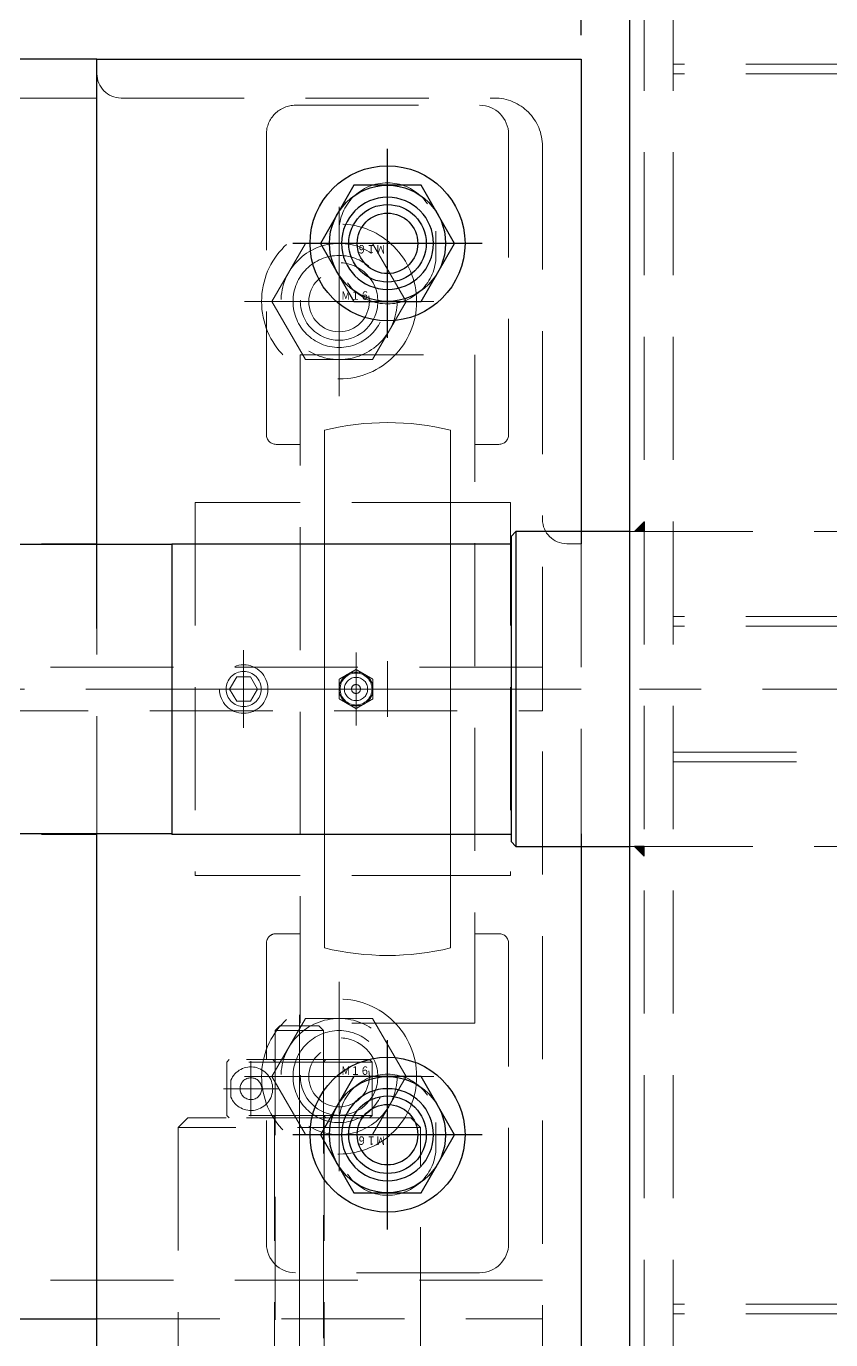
# Model space of a CAD drawing. Header units: millimetres. Extents: x -8731 to 85711, y -14522 to 31379.
# Drawn here: x -4747.7 to -4581.6, y 2870.1 to 3141.2 of the extents above; entities that cross this region are included whole.
import ezdxf

# ---------------------------------------------------------------- set-up
doc = ezdxf.new("R2010")
doc.units = ezdxf.units.MM
doc.header["$LTSCALE"] = 4
doc.header["$PDMODE"] = 99
doc.header["$PDSIZE"] = 1
doc.linetypes.add('CENTER2', pattern=[28.575, 19.05, -3.175, 3.175, -3.175])
doc.linetypes.add('HIDDEN', pattern=[9.525, 6.35, -3.175])
for name, color, linetype, lineweight in [('04_HIDDEN', 2, 'HIDDEN', 13), ('05_CENTER', 4, 'CENTER2', 13), ('08_DIM', 3, 'Continuous', 13)]:
    doc.layers.add(name, color=color, linetype=linetype, lineweight=lineweight)
doc.layers.add('10_DRAFT', color=8, linetype='Continuous', lineweight=0, plot=False)
doc.styles.add('KANJI0', font='txt.shx', dxfattribs={"width": 0.9, "height": 30, "bigfont": 'bigfont'})
doc.styles.add('KSS_TXT', font='txt.shx', dxfattribs={"bigfont": 'extfont2.shx'})
doc.dimstyles.new('KSS_DIM', dxfattribs={"dimscale": 3, "dimtxt": 3, "dimasz": 2.5, "dimexe": 1.25, "dimexo": 0.625, "dimtad": 1, "dimdsep": 46, "dimtxsty": 'KSS_TXT', "dimblk": 'OPEN30', "dimcen": 0, "dimazin": 2, "dimtfac": 0.75, "dimtmove": 0, "dimatfit": 3, "dimldrblk": 'OPEN30', "dimfxl": 1, "dimtolj": 1, "dimarcsym": 0})

# ---------------------------------------------------------------- blocks, each defined once
blk = doc.blocks.new('A$C701D6F41_1_1_1')
at = {"color": 0}
for p, q in [((25, 24), (-23.5, 24)), ((25, 6), (-23.5, 6))]:
    blk.add_line(p, q, dxfattribs=at)
blk.add_lwpolyline([(25, 6), (25, 24), (24, 25), (-23.5, 25), (-23.5, 5), (24, 5)], close=True, dxfattribs=at)
for major_axis, ratio in [((0, 5), 0.916536), ((0, 4), 0.906285)]:
    blk.add_ellipse((12.5, 15), major_axis=major_axis, ratio=ratio)
blk.add_ellipse((7.5, 15), major_axis=(0, 5), ratio=0.916536, start_param=5.978479, end_param=6.191994)
at = {"layer": '04_HIDDEN'}
for p, q in [((-15, 5), (-15, 25)), ((15, 5), (15, 25)), ((-23.5, 20), (-15, 20)), ((-23.5, 19), (-15, 19)), ((12.5, 20), (7.5, 20)), ((7.5, 19), (12.5, 19)), ((-23.5, 11), (-15, 11)), ((7.5, 11), (12.5, 11)), ((-23.5, 10), (-15, 10)), ((12.5, 10), (7.5, 10))]:
    blk.add_line(p, q, dxfattribs=at)
for major_axis, ratio, start_param, end_param in [((0, 5), 0.916536, 6.283185, 9.424828), ((0, 4), 0.906285, 0, 3.141648)]:
    blk.add_ellipse((7.5, 15), major_axis=major_axis, ratio=ratio, start_param=start_param, end_param=end_param, dxfattribs=at)
at = {"layer": '05_CENTER'}
for p, q in [((7.5, 7.39), (7.5, 22.61)), ((12.5, 7.39), (12.5, 22.61)), ((-26.41, 15), (-11.56, 15)), ((20.11, 15), (-0.6, 15))]:
    blk.add_line(p, q, dxfattribs=at)
at = {"layer": '10_DRAFT'}
blk.add_line((0, 5), (0, 25), dxfattribs=at)
blk = doc.blocks.new('M10Nu_1_1_1')
at = {"color": 0}
for p, q in [((-9.8, 0), (-9.8, 6.69)), ((-7.35, 8), (7.35, 8)), ((-4.9, 0), (-4.9, 6.69)), ((4.9, 6.69), (4.9, 0)), ((9.8, 6.69), (9.8, 0)), ((-9.8, 0), (9.8, 0))]:
    blk.add_line(p, q, dxfattribs=at)
at = {"color": 0, "linetype": 'CENTER2'}
blk.add_line((0, 8), (0, 0), dxfattribs=at)
at = {"color": 0}
for centre, radius, start, end in [((-7.35, 5.06), 2.94, 33.626, 146.374), ((0, -1.8), 9.8, 60, 120), ((7.35, 5.06), 2.94, 33.626, 146.374)]:
    blk.add_arc(centre, radius, start, end, dxfattribs=at)
at = {"layer": '10_DRAFT', "style": 'KANJI0', "width": 0.82}
blk.add_text('Ｍ１０', height=1.25, dxfattribs=at).set_placement((0.26, 0.12))
blk = doc.blocks.new('A$C20721D5E_1_1_1')
at = {"color": 0}
blk.add_line((-174, 5), (-174, -5), dxfattribs=at)
at = {"color": 0, "linetype": 'HIDDEN'}
for p, q in [((-20, -5), (-20, 5)), ((0, 4.19), (-20, 4.19)), ((0, -4.19), (-20, -4.19))]:
    blk.add_line(p, q, dxfattribs=at)
at = {"color": 0}
blk.add_lwpolyline([(0, -5), (-174, -5), (-175, -4), (-175, 4), (-174, 5), (0, 5)], close=True, dxfattribs=at)
at = {"layer": '05_CENTER'}
blk.add_line((-177.27, 0), (2.62, 0), dxfattribs=at)
blk = doc.blocks.new('A$C21C31411_1_1_1')
at = {"color": 0}
for p, q in [((-48, 25), (-48, -25)), ((-2, 25), (-2, -25))]:
    blk.add_line(p, q, dxfattribs=at)
blk.add_lwpolyline([(-48, -25), (-2, -25), (0, -23), (0, 23), (-2, 25), (-48, 25), (-50, 23), (-50, -23)], close=True, dxfattribs=at)
at = {"layer": '04_HIDDEN'}
for p, q in [((-50, 5.1), (0, 5.1)), ((-50, -5.1), (0, -5.1))]:
    blk.add_line(p, q, dxfattribs=at)
at = {"layer": '10_DRAFT'}
blk.add_line((-50, 0), (0, 0), dxfattribs=at)
blk = doc.blocks.new('SCS10-12a_1_1_1')
at = {"color": 0}
for p, q in [((0, 14.5), (0.5, 15)), ((0, 14.5), (0, -14.5)), ((0.5, 15), (0.5, -15)), ((0.5, 15), (11.5, 15)), ((11.5, 15), (11.5, -15)), ((11.5, 15), (12, 14.5)), ((12, 14.5), (12, -14.5)), ((0, -14.5), (0.5, -15)), ((0.5, -15), (11.5, -15)), ((4.24, -14.14), (7.76, -14.14)), ((12, -14.5), (11.5, -15))]:
    blk.add_line(p, q, dxfattribs=at)
at = {"color": 0, "linetype": 'HIDDEN'}
for p, q in [((0.5, 5), (0, 5.5)), ((12, 5.5), (11.5, 5)), ((0.5, 5), (11.5, 5)), ((0, -5.5), (0.5, -5)), ((0.5, -5), (11.5, -5)), ((11.5, -5), (12, -5.5))]:
    blk.add_line(p, q, dxfattribs=at)
at = {"color": 0, "linetype": 'CENTER2'}
for p, q in [((6, -4.31), (6, -15.69)), ((0.31, -10), (11.69, -10))]:
    blk.add_line(p, q, dxfattribs=at)
at = {"color": 0}
blk.add_circle((6, -10), 2.25, dxfattribs=at)
blk.add_arc((6, -10), 4.5, 293.0044, 246.9956, dxfattribs=at)
at = {"layer": '10_DRAFT'}
blk.add_line((0, 0), (12, 0), dxfattribs=at)
blk = doc.blocks.new('A$C30176A9C_1_1_1')
for name, p in [('A$C21C31411_1_1_1', (-121.5, 0)), ('A$C20721D5E_1_1_1', (-15.5, 0))]:
    blk.add_blockref(name, p)
at = {"color": 4, "xscale": -1}
blk.add_blockref('SCS10-12a_1_1_1', (-171.5, 0), dxfattribs=at)
at = {"color": 4}
blk.add_blockref('SCS10-12a_1_1_1', (-121.5, 0), dxfattribs=at)
at = {"rotation": 90}
blk.add_blockref('M10Nu_1_1_1', (-23.5, 0), dxfattribs=at)
at = {"xscale": -1, "rotation": 180}
blk.add_blockref('A$C701D6F41_1_1_1', (0, 15), dxfattribs=at)
blk = doc.blocks.new('A$C60FD5FF4_1')
at = {"layer": '04_HIDDEN', "rotation": 270}
blk.add_blockref('A$C30176A9C_1_1_1', (-2066.2, 0), dxfattribs=at)
blk = doc.blocks.new('16b_1_1_1')
at = {"color": 0, "linetype": 'CENTER2'}
for p, q in [((0, 19.54), (0, -19.54)), ((-19.54, 0), (19.54, 0))]:
    blk.add_line(p, q, dxfattribs=at)
at = {"color": 0}
for p, q in [((-6.92, 11.99), (-13.85, 0)), ((6.93, 11.99), (-6.92, 11.99)), ((13.85, 0), (6.93, 11.99)), ((-13.85, 0), (-6.92, -11.99)), ((6.93, -11.99), (13.85, 0)), ((-6.92, -11.99), (6.93, -11.99))]:
    blk.add_line(p, q, dxfattribs=at)
for radius in [16, 11.99, 8, 6.25]:
    blk.add_circle((0, 0), radius, dxfattribs=at)
at = {"layer": '10_DRAFT', "style": 'KANJI0', "width": 0.82}
blk.add_text('Ｍ１６', height=1.714, dxfattribs=at).set_placement((0.41, 0.18))
blk = doc.blocks.new('A$C448B04A9_1_1_1')
at = {"color": 0}
for p, q in [((3, 100), (0, 100)), ((0, 0), (0, 100)), ((8, 18), (8, 95)), ((95, 8), (18, 8)), ((100, 3), (100, 0)), ((0, 0), (100, 0))]:
    blk.add_line(p, q, dxfattribs=at)
for centre, radius, start, end in [((3, 95), 5, 0, 90), ((18, 18), 10, 180, 270), ((95, 3), 5, 0, 90)]:
    blk.add_arc(centre, radius, start, end, dxfattribs=at)
blk = doc.blocks.new('A$C71221DBE_1_1_1')
at = {"color": 0}
for points in [[(60, 104.5), (60, 222), (-40, 222), (-40, 122)], [(-40, 62.1), (-40, -308), (60, -308), (60, 39.5)]]:
    blk.add_lwpolyline(points, dxfattribs=at)
blk.add_lwpolyline([(60, 122), (60, 222), (400, 222), (400, -38), (60, -38), (60, 62)])
for centre in [(0, 184), (0, 0)]:
    blk.add_circle(centre, 9.5, dxfattribs=at)
at = {"layer": '04_HIDDEN'}
for p, q in [((60, 214), (392, 214)), ((-32, -213), (-32, 127)), ((60, 124.5), (60, 59.5)), ((-40, 121.9), (-40, 62.1)), ((-32, -30), (392, -30)), ((60, -38), (-32, -38))]:
    blk.add_line(p, q, dxfattribs=at)
for points in [[(300, 122), (60, 122)], [(300, 62), (60, 62)]]:
    blk.add_lwpolyline(points, dxfattribs=at)
blk.add_lwpolyline([(-32, 87.5), (-32, 96.5), (392, 96.5), (392, 87.5)], close=True, dxfattribs=at)
for centre in [(10, 172), (10, 12)]:
    blk.add_circle(centre, 9.5, dxfattribs=at)
at = {"layer": '05_CENTER'}
for p, q in [((0, 169.19), (0, 198.81)), ((10, 154.96), (10, 189.04)), ((14.81, 184), (-14.81, 184)), ((27.04, 172), (-7.04, 172)), ((10, 29.04), (10, -5.04)), ((0, -14.81), (0, 14.81)), ((27.04, 12), (-7.04, 12)), ((14.81, 0), (-14.81, 0))]:
    blk.add_line(p, q, dxfattribs=at)
at = {"layer": '10_DRAFT'}
blk.add_line((-40, 92), (60, 92), dxfattribs=at)
at = {"layer": '04_HIDDEN', "xscale": -1, "rotation": 180}
blk.add_blockref('A$C448B04A9_1_1_1', (-40, 222), dxfattribs=at)
blk = doc.blocks.new('_Open30')
at = {"color": 0, "linetype": 'ByBlock', "lineweight": -2}
for p, q in [((-1, 0.268), (0, 0)), ((0, 0), (-1, -0.268)), ((0, 0), (-1, 0))]:
    blk.add_line(p, q, dxfattribs=at)
blk = doc.blocks.new('*D1871')
at = {"layer": '08_DIM', "color": 0, "lineweight": -2, "transparency": 16777216}
for p, q in [((-4682.09, 3357.23), (-4643.09, 3357.23)), ((-4643.09, 3357.23), (-4628.12, 3310.52)), ((-4633.12, 3139.42), (-4633.12, 3320.52)), ((-4623.12, 3199.42), (-4623.12, 3320.52)), ((-4653.12, 3310.52), (-4673.12, 3310.52)), ((-4623.12, 3310.52), (-4633.12, 3310.52)), ((-4603.12, 3310.52), (-4583.12, 3310.52))]:
    blk.add_line(p, q, dxfattribs=at)
at = {"layer": 'Defpoints', "color": 0, "transparency": 16777216}
for p in [(-4633.12, 3310.52), (-4623.12, 3194.42), (-4633.12, 3134.42)]:
    blk.add_point(p, dxfattribs=at)
at = {"layer": '08_DIM', "color": 0, "lineweight": -2, "transparency": 16777216, "xscale": 20, "yscale": 20, "zscale": 20}
blk.add_blockref('_Open30', (-4633.12, 3310.52), dxfattribs=at)
at = {"layer": '08_DIM', "color": 0, "lineweight": -2, "transparency": 16777216, "xscale": 20, "yscale": 20, "zscale": 20, "rotation": 180}
blk.add_blockref('_Open30', (-4623.12, 3310.52), dxfattribs=at)
at = {"layer": '08_DIM', "color": 0, "transparency": 16777216, "insert": (-4662.59, 3374.23), "char_height": 24, "attachment_point": 5, "style": 'KSS_TXT'}
blk.add_mtext('\\A1;10', dxfattribs=at)
blk = doc.blocks.new('A$C67F20274_1_1_1')
h = blk.add_hatch(color=3)
h.dxf.hatch_style = 1
h.paths.add_polyline_path([(0, -2), (0, 0), (-2, 0)])
at = {"color": 3}
blk.add_lwpolyline([(0, 0), (-2, 0), (-2, 0), (0, -2)], close=True, dxfattribs=at)
blk = doc.blocks.new('A$C715E4393_1_1_1')
at = {"color": 0}
for p, q in [((-1412.5, 29.9), (-1084.5, 29.9)), ((-1084.5, 30), (-1014.5, 30)), ((-1013.5, 32.5), (-1014.5, 31.5)), ((-1014.5, 31.5), (-1014.5, -31.5)), ((-990, 32.5), (-1013.5, 32.5)), ((-1013.5, 32.5), (-1013.5, -32.5)), ((-1084.5, -29.9), (-1412.5, -29.9)), ((-1014.5, -30), (-1084.5, -30)), ((-1013.5, -32.5), (-1014.5, -31.5)), ((-1013.5, -32.5), (-990, -32.5))]:
    blk.add_line(p, q, dxfattribs=at)
blk.add_line((-1084.5, 30), (-1084.5, -30))
blk.add_lwpolyline([(-990, 190), (990, 190), (990, -190), (-990, -190)], close=True, dxfattribs=at)
at = {"layer": '04_HIDDEN'}
for p, q in [((-987, 187), (-987, -187)), ((-981, 187), (-981, -187)), ((-331, 129), (-981, 129)), ((-331, 127), (-981, 127)), ((-990, 32.5), (-331, 32.5)), ((-331, 15), (-981, 15)), ((-331, 13), (-981, 13)), ((-981, -13), (-331, -13)), ((-981, -15), (-331, -15)), ((-990, -32.5), (-331, -32.5)), ((-331, -127), (-981, -127)), ((-331, -129), (-981, -129))]:
    blk.add_line(p, q, dxfattribs=at)
at = {"layer": '05_CENTER'}
blk.add_line((-1419.76, 0), (1090.76, 0), dxfattribs=at)
at = {"layer": '10_DRAFT'}
blk.add_line((-1040, 5.76), (-1040, -5.76), dxfattribs=at)
at = {"xscale": -1, "rotation": 180}
blk.add_blockref('A$C67F20274_1_1_1', (-987, 32.5), dxfattribs=at)
blk.add_blockref('A$C67F20274_1_1_1', (-987, -32.5))
blk = doc.blocks.new('MUCP212c_1_1_1')
at = {"color": 0}
for p, q in [((-144.5, 25), (-206.5, 25)), ((-53.5, 25.4), (-130.5, 25.4)), ((-130.5, 25.4), (-130.5, 18)), ((-53.5, 25.4), (-53.5, 18)), ((22.5, 25), (-39.5, 25)), ((-142.5, 18), (-142.5, 23)), ((-41.5, 23), (-41.5, 18)), ((-212.5, 19), (-212.5, -19)), ((28.5, -19), (28.5, 19)), ((-161, 18), (-161, -18)), ((-161, 18), (-160.19, 18)), ((-23.81, 18), (-160.19, 18)), ((-23.81, 18), (-23, 18)), ((-23, -18), (-23, 18)), ((-186.5, 10), (-181.5, 10)), ((-2.5, 10), (2.5, 10)), ((-181.5, -10), (-186.5, -10)), ((2.5, -10), (-2.5, -10)), ((-160.19, -18), (-161, -18)), ((-160.19, -18), (-23.81, -18)), ((-142.5, -23), (-142.5, -18)), ((-130.5, -18), (-130.5, -39.7)), ((-53.5, -18), (-53.5, -39.7)), ((-41.5, -18), (-41.5, -23)), ((-23, -18), (-23.81, -18)), ((-206.5, -25), (-144.5, -25)), ((-94.5, -28.26), (-92, -26.81)), ((-92, -26.81), (-89.5, -28.26)), ((-39.5, -25), (22.5, -25)), ((-94.5, -31.14), (-94.5, -28.26)), ((-89.5, -28.26), (-89.5, -31.14)), ((-92, -32.59), (-94.5, -31.14)), ((-89.5, -31.14), (-92, -32.59)), ((-53.5, -39.7), (-130.5, -39.7))]:
    blk.add_line(p, q, dxfattribs=at)
for centre, radius in [((-92, -6.5), 3.3), ((-92, -6.5), 2.4), ((-92, -6.5), 0.929), ((-92, -29.7), 5), ((-92, -29.7), 3.61)]:
    blk.add_circle(centre, radius, dxfattribs=at)
for centre, radius, start, end in [((-206.5, 19), 6, 90, 180), ((-144.5, 23), 2, 0, 90), ((-39.5, 23), 2, 90, 180), ((22.5, 19), 6, 0, 90), ((-186.5, 0), 10, 90, 270), ((-181.5, 0), 10, 270, 90), ((-2.5, 0), 10, 90, 270), ((2.5, 0), 10, 270, 90), ((-92, -6.5), 3.5, 150, 210), ((-92, -6.5), 3.5, 90, 150), ((-92, -6.5), 3.5, 30, 90), ((-92, -6.5), 3.5, 330, 30), ((-92, -6.5), 3.5, 210, 270), ((-92, -6.5), 3.5, 270, 330), ((-206.5, -19), 6, 180, 270), ((22.5, -19), 6, 270, 0), ((-144.5, -23), 2, 270, 0), ((-39.5, -23), 2, 180, 270)]:
    blk.add_arc(centre, radius, start, end, dxfattribs=at)
for points, weights in [([(-96.04, -6.5), (-95.5, -5.56), (-95.03, -4.75)], [1.06657306684, 1.07194812406, 1]), ([(-95.03, -4.75), (-94.56, -3.94), (-94.02, -3)], [1, 1.07194812406, 1.06657306684]), ([(-94.02, -3), (-92.94, -3), (-92, -3)], [1.06657306684, 1.07194812406, 1]), ([(-92, -3), (-91.06, -3), (-89.98, -3)], [1, 1.07194812406, 1.06657306684]), ([(-89.98, -3), (-89.44, -3.94), (-88.97, -4.75)], [1.06657306684, 1.07194812406, 1]), ([(-88.97, -4.75), (-88.5, -5.56), (-87.96, -6.5)], [1, 1.07194812406, 1.06657306684]), ([(-95.03, -8.25), (-95.5, -7.44), (-96.04, -6.5)], [1, 1.07194812406, 1.06657306684]), ([(-87.96, -6.5), (-88.5, -7.44), (-88.97, -8.25)], [1.06657306684, 1.07194812406, 1]), ([(-94.02, -10), (-94.56, -9.06), (-95.03, -8.25)], [1.06657306684, 1.07194812406, 1]), ([(-92, -10), (-92.94, -10), (-94.02, -10)], [1, 1.07194812406, 1.06657306684]), ([(-89.98, -10), (-91.06, -10), (-92, -10)], [1.06657306684, 1.07194812406, 1]), ([(-88.97, -8.25), (-89.44, -9.06), (-89.98, -10)], [1, 1.07194812406, 1.06657306684])]:
    blk.add_rational_spline(points, weights, degree=2, dxfattribs=at)
at = {"layer": '04_HIDDEN', "color": 0}
for p, q in [((-122, 25.4), (-122, -39.7)), ((-62, 25.4), (-62, -39.7)), ((-130.5, 18), (-130.5, -18)), ((-53.5, 18), (-53.5, -18))]:
    blk.add_line(p, q, dxfattribs=at)
at = {"layer": '05_CENTER', "color": 0}
for p, q in [((-184, 16.68), (-184, -16.68)), ((0, 16.68), (0, -16.68)), ((-164.46, 0), (-203.54, 0)), ((-19.54, 0), (19.54, 0)), ((-99.51, -6.5), (-84.49, -6.5)), ((-100, -29.7), (-84, -29.7))]:
    blk.add_line(p, q, dxfattribs=at)
at = {"layer": '10_DRAFT'}
for p, q in [((-92, 25.4), (-92, -39.7)), ((-145.44, 13), (-38.56, 13)), ((-145.44, -13), (-38.56, -13))]:
    blk.add_line(p, q, dxfattribs=at)
for start, end in [(166.328, 193.672), (346.328, 13.672)]:
    blk.add_arc((-92, 0), 55, start, end, dxfattribs=at)
blk = doc.blocks.new('*D3442')
at = {"layer": '08_DIM', "color": 0, "lineweight": -2, "transparency": 16777216}
for p, q in [((-5073.12, 3139.42), (-5073.12, 3320.52)), ((-4633.12, 3139.42), (-4633.12, 3320.52)), ((-5053.12, 3310.52), (-4653.12, 3310.52))]:
    blk.add_line(p, q, dxfattribs=at)
at = {"layer": 'Defpoints', "color": 0, "transparency": 16777216}
for p in [(-4633.12, 3310.52), (-5073.12, 3134.42), (-4633.12, 3134.42)]:
    blk.add_point(p, dxfattribs=at)
at = {"layer": '08_DIM', "color": 0, "lineweight": -2, "transparency": 16777216, "xscale": 20, "yscale": 20, "zscale": 20, "rotation": 180}
blk.add_blockref('_Open30', (-5073.12, 3310.52), dxfattribs=at)
at = {"layer": '08_DIM', "color": 0, "lineweight": -2, "transparency": 16777216, "xscale": 20, "yscale": 20, "zscale": 20}
blk.add_blockref('_Open30', (-4633.12, 3310.52), dxfattribs=at)
at = {"layer": '08_DIM', "color": 0, "transparency": 16777216, "insert": (-4853.12, 3327.52), "char_height": 24, "attachment_point": 5, "style": 'KSS_TXT'}
blk.add_mtext('\\A1;440', dxfattribs=at)

msp = doc.modelspace()

# ---------------------------------------------------------------- block references
for name, p in [('A$C715E4393_1_1_1', (-3633.12248, 3004.41534)), ('A$C60FD5FF4_1', (-2625.12248, 2744.41534))]:
    msp.add_blockref(name, p)
at = {"xscale": -1}
msp.add_blockref('A$C71221DBE_1_1_1', (-4673.12248, 2912.41534), dxfattribs=at)
at = {"rotation": 180}
for p in [(-4673.12248, 3096.41534), (-4673.12248, 2912.41534)]:
    msp.add_blockref('16b_1_1_1', p, dxfattribs=at)
at = {"layer": '04_HIDDEN', "color": 4, "xscale": -1, "rotation": 270}
msp.add_blockref('MUCP212c_1_1_1', (-4673.12248, 3096.41534), dxfattribs=at)
at = {"layer": '04_HIDDEN'}
for p in [(-4683.12248, 3084.41534), (-4683.12248, 2924.41534)]:
    msp.add_blockref('16b_1_1_1', p, dxfattribs=at)

# ---------------------------------------------------------------- dimensions: what is measured, and where the dimension line sits
at = {"layer": '08_DIM'}
dim = msp.add_linear_dim(base=(-4633.12248, 3310.52369), p1=(-4623.12248, 3194.41534), p2=(-4633.12248, 3134.41534), angle=0, dimstyle='KSS_DIM', override={"dimscale": 8, "dimtmove": 1, "dimarcsym": 1}, dxfattribs=at)
dim.commit()
dim.dimension.update_dxf_attribs({"geometry": '*D1871', "text_midpoint": (-4648.09247, 3357.23081), "dimtype": 160})
dim = msp.add_linear_dim(base=(-4633.12248, 3310.52369), p1=(-5073.12248, 3134.41534), p2=(-4633.12248, 3134.41534), angle=0, dimstyle='KSS_DIM', override={"dimscale": 8, "dimarcsym": 1}, dxfattribs=at)
dim.commit()
dim.dimension.update_dxf_attribs({"geometry": '*D3442', "text_midpoint": (-4853.12248, 3327.52369)})

doc.saveas('drawing.dxf')
